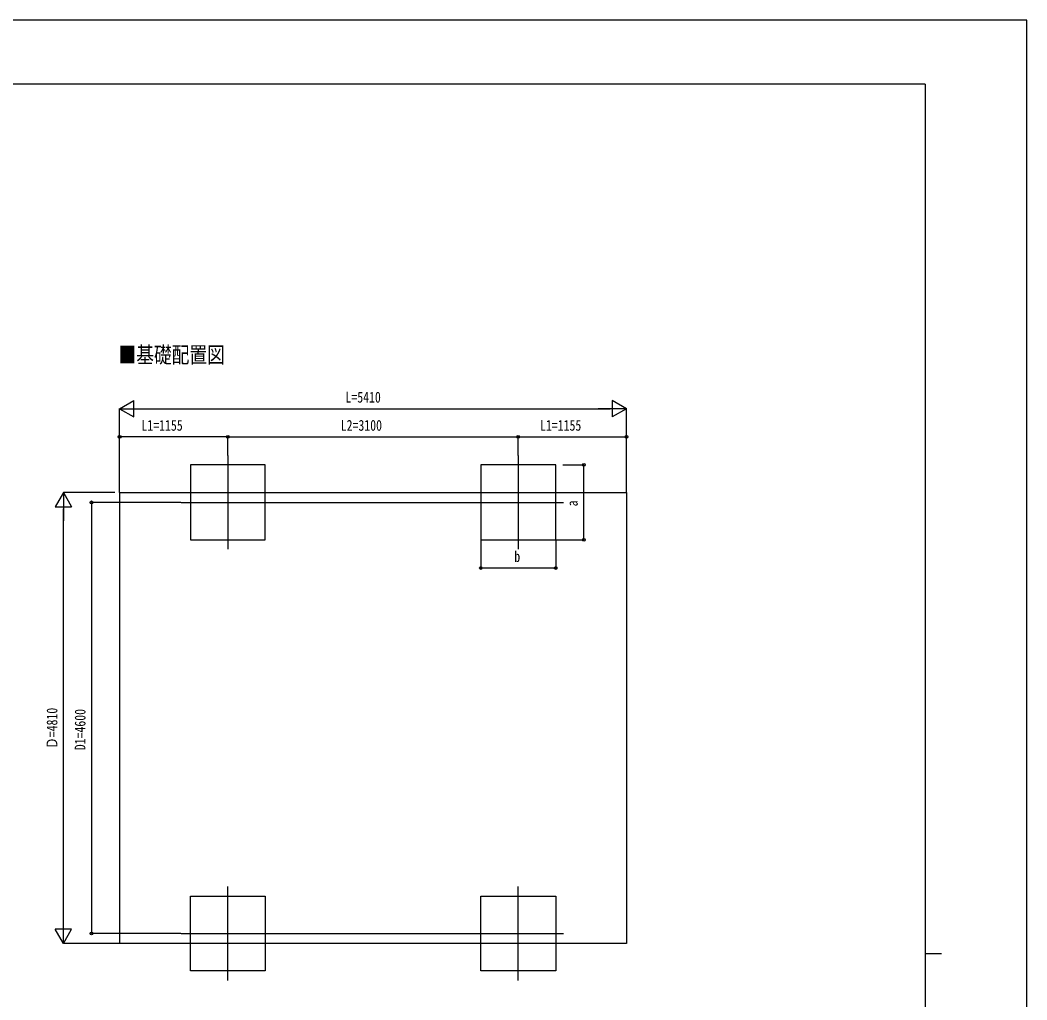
# Model space of a CAD drawing. Units: millimetres, scale not verified. Extents: x -14718 to 14718, y -10397 to 10401.
# Drawn here: x 3970 to 14718, y -52 to 10401 of the extents above; entities that cross this region are included whole.
import ezdxf
from ezdxf.enums import TextEntityAlignment as Align

# ---------------------------------------------------------------- set-up
doc = ezdxf.new("R2010")
doc.units = ezdxf.units.MM
doc.header["$LTSCALE"] = 50
for name, color, linetype in [('0-2_USER1', 3, 'Continuous'), ('0-4_YKK_12', 2, 'Continuous'), ('0-5_YKK_A1', 4, 'Continuous'), ('0-6_YKK_D', 6, 'Continuous'), ('0-7_YKK_ZWAK', 7, 'Continuous')]:
    doc.layers.add(name, color=color, linetype=linetype)
doc.styles.add('ＭＳ ゴシック', font='')
doc.styles.get('ＭＳ ゴシック').set_extended_font_data('MS Gothic')

msp = doc.modelspace()

# ---------------------------------------------------------------- linework, layer by layer
at = {"layer": '0-4_YKK_12'}
for p, q in [((6187.52, 5755.4), (6187.52, 4755.4)), ((9287.52, 5755.4), (9287.52, 4755.4)), ((5687.57, 5255.4), (9771.39, 5255.4)), ((6187.52, 155.4), (6187.52, 1155.4)), ((9287.52, 155.4), (9287.52, 1155.4)), ((5687.57, 655.4), (9771.39, 655.4))]:
    msp.add_line(p, q, dxfattribs=at)
at = {"layer": '0-5_YKK_A1'}
for p, q in [((5032.57, 5360.4), (10442.57, 5360.4)), ((5032.57, 5360.4), (5032.57, 550.4)), ((10442.57, 5360.4), (10442.57, 550.4)), ((10442.57, 550.4), (5032.57, 550.4))]:
    msp.add_line(p, q, dxfattribs=at)
for points in [[(5787.52, 4855.4), (6587.52, 4855.4), (6587.52, 5655.4), (5787.52, 5655.4)], [(8887.52, 4855.4), (9687.52, 4855.4), (9687.52, 5655.4), (8887.52, 5655.4)], [(5787.52, 1055.4), (6587.52, 1055.4), (6587.52, 255.4), (5787.52, 255.4)], [(8888.36, 1055.4), (9688.36, 1055.4), (9688.36, 255.4), (8888.36, 255.4)]]:
    msp.add_lwpolyline(points, close=True, dxfattribs=at)
at = {"layer": '0-6_YKK_D'}
for p, q in [((5032.57, 6255.4), (5184.12, 6342.9)), ((5184.12, 6167.9), (5184.12, 6342.9)), ((10442.57, 6255.4), (10291.01, 6342.9)), ((10291.01, 6342.9), (10291.01, 6167.9)), ((5032.57, 5361.4), (5032.57, 6256.4)), ((5032.57, 6255.4), (5184.12, 6167.9)), ((5032.57, 6255.4), (5335.68, 6255.4)), ((5207.57, 6255.4), (10267.57, 6255.4)), ((10442.57, 6255.4), (10139.46, 6255.4)), ((10442.57, 6255.4), (10291.01, 6167.9)), ((10442.57, 5361.4), (10442.57, 6256.4)), ((5032.57, 5361.4), (5032.57, 5956.4)), ((6187.52, 5955.4), (5032.57, 5955.4)), ((6187.52, 5756.4), (6187.52, 5956.4)), ((6187.52, 5756.4), (6187.52, 5956.4)), ((6187.52, 5955.4), (9287.52, 5955.4)), ((9287.52, 5756.4), (9287.52, 5956.4)), ((9287.61, 5756.4), (9287.61, 5956.4)), ((9287.61, 5955.4), (10442.57, 5955.4)), ((10442.57, 5361.4), (10442.57, 5956.4)), ((9762.89, 5655.4), (9988.52, 5655.4)), ((9987.52, 4855.4), (9987.52, 5655.4)), ((4432.57, 5360.4), (4345.07, 5208.84)), ((4982.57, 5360.4), (4431.57, 5360.4)), ((4432.57, 5360.4), (4520.07, 5208.84)), ((4432.57, 5360.4), (4432.57, 5057.29)), ((4345.07, 5208.84), (4520.07, 5208.84)), ((4432.57, 725.4), (4432.57, 5185.4)), ((5686.57, 5255.4), (4731.57, 5255.4)), ((4732.57, 5255.4), (4732.57, 655.4)), ((8887.52, 4854.4), (8887.52, 4554.4)), ((9687.52, 4854.4), (9687.52, 4554.4)), ((9688.52, 4855.4), (9988.52, 4855.4)), ((8887.52, 4555.4), (9687.52, 4555.4)), ((4432.57, 550.4), (4432.57, 853.51)), ((4432.57, 550.4), (4345.07, 701.95)), ((4520.07, 701.95), (4345.07, 701.95)), ((4432.57, 550.4), (4520.07, 701.95)), ((5686.57, 655.4), (4731.57, 655.4)), ((5031.57, 550.4), (4431.57, 550.4))]:
    msp.add_line(p, q, dxfattribs=at)
for centre in [(5032.57, 5955.4), (6187.52, 5955.4), (6187.52, 5955.4), (9287.52, 5955.4), (9287.61, 5955.4), (10442.57, 5955.4), (9987.52, 5655.4), (4732.57, 5255.4), (9987.52, 4855.4), (8887.52, 4555.4), (9687.52, 4555.4), (4732.57, 655.4)]:
    msp.add_circle(centre, 14.88, dxfattribs=at)
at = {"layer": '0-7_YKK_ZWAK'}
for p, q in [((13632.57, 9718.4), (-13667.43, 9718.4)), ((13632.57, 9718.4), (13632.57, -8831.6)), ((13632.57, 443.4), (13807.57, 443.4))]:
    msp.add_line(p, q, dxfattribs=at)
msp.add_lwpolyline([(-14717.5, -10389.1), (14717.5, -10389.1), (14717.5, 10400.9), (-14717.5, 10400.9)], close=True, dxfattribs=at)

# ---------------------------------------------------------------- texts
at = {"layer": '0-2_USER1', "style": 'ＭＳ ゴシック', "width": 0.8}
msp.add_text('■基礎配置図', height=173.2, dxfattribs=at).set_placement((5021, 6691.6), align=Align.BOTTOM_LEFT)
at = {"layer": '0-6_YKK_D', "style": 'ＭＳ ゴシック', "width": 0.8}
for s, p in [('L=5410', (7443.57, 6285.4)), ('L1=1155', (5265.65, 5985.4)), ('L2=3100', (7393.12, 5985.4)), ('L1=1155', (9520.69, 5985.4)), ('b', (9245.52, 4585.4))]:
    msp.add_text(s, height=115.5, dxfattribs=at).set_placement(p, align=Align.BOTTOM_LEFT)
for s, p in [('a', (9957.52, 5213.4)), ('Ｄ=4810', (4402.57, 2623.6)), ('D1=4600', (4702.57, 2611))]:
    msp.add_text(s, height=115.5, rotation=90, dxfattribs=at).set_placement(p, align=Align.BOTTOM_LEFT)

doc.saveas('drawing.dxf')
